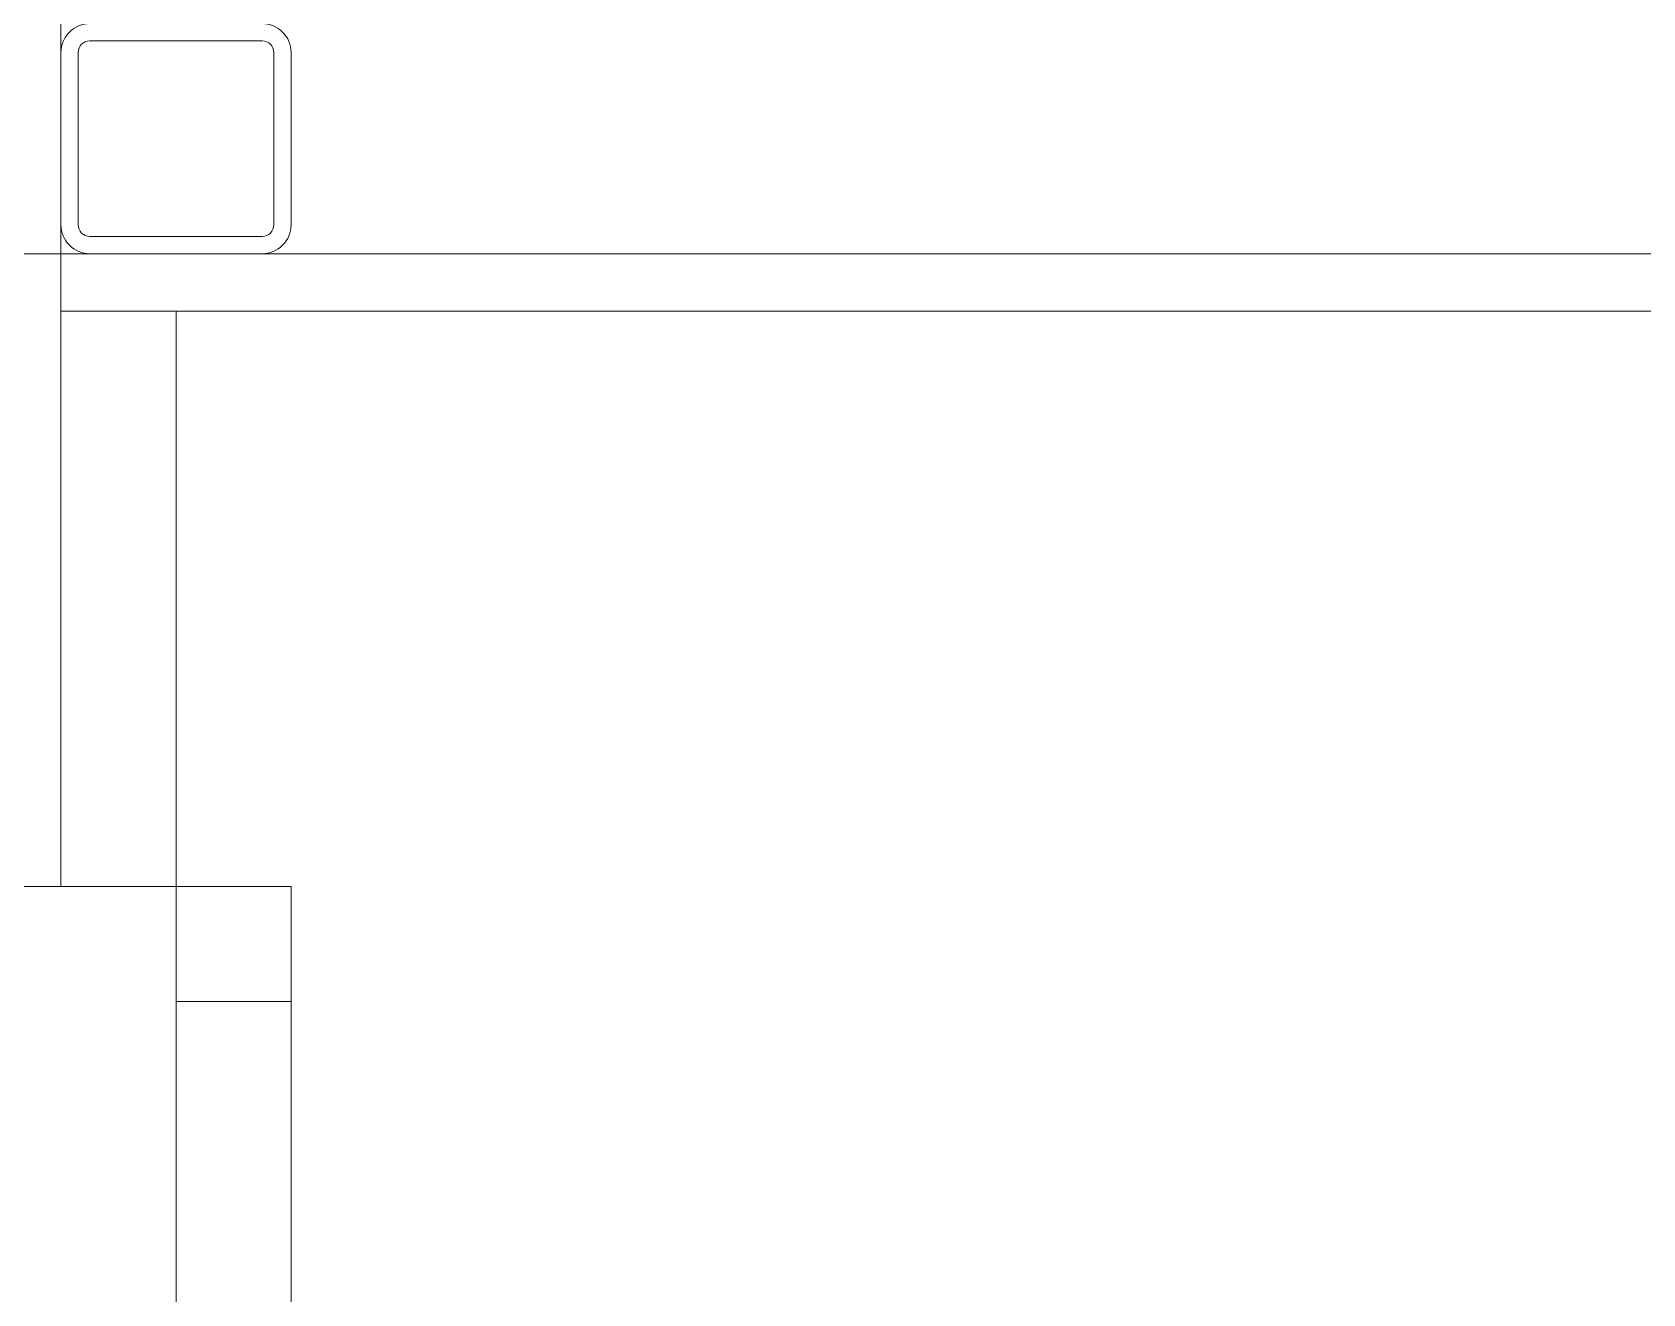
# Model space of a CAD drawing. Extents: x -1701 to 23780, y -363 to 7742.
# Drawn here: x 7127 to 7155, y 1817.92 to 1839.85 of the extents above; entities that cross this region are included whole.
import ezdxf

# ---------------------------------------------------------------- set-up
doc = ezdxf.new("R2010")
doc.units = 0
doc.header["$LTSCALE"] = 25
doc.header["$MEASUREMENT"] = 0
doc.header["$PDMODE"] = 1
doc.linetypes.add('Audi$0$DOT2', pattern=[0.125, 0, -0.125])
doc.linetypes.add('Audi$0$HIDDEN', pattern=[0.375, 0.25, -0.125])
doc.layers.get('0').update_dxf_attribs({"color": 9, "lineweight": 9})
for name, color, linetype, lineweight in [('Audi$0$06D', 8, 'Continuous', 9), ('Audi$0$10', 8, 'Continuous', 9), ('Audi$0$11', 8, 'Continuous', 9), ('Audi$0$20', 8, 'Audi$0$DOT2', 9), ('Audi$0$35', 8, 'Continuous', 9)]:
    doc.layers.add(name, color=color, linetype=linetype, lineweight=lineweight)

# ---------------------------------------------------------------- blocks, each defined once
blk = doc.blocks.new('Audi$0$Prf-40x40')
for points in [[(1.5, -2), (-1.5, -2, -0.414214), (-2, -1.5), (-2, 1.5, -0.414214), (-1.5, 2), (1.5, 2, -0.414214), (2, 1.5), (2, -1.5, -0.414214)], [(1.5, -1.7), (-1.5, -1.7, -0.414214), (-1.7, -1.5), (-1.7, 1.5, -0.414214), (-1.5, 1.7), (1.5, 1.7, -0.414214), (1.7, 1.5), (1.7, -1.5, -0.414214)]]:
    blk.add_lwpolyline(points, format="xyb", close=True)
at = {"color": 252}
blk.add_point((0, 0), dxfattribs=at)
blk = doc.blocks.new('Audi$0$fsdfsfsfsfd')
at = {"layer": 'Audi$0$06D', "elevation": 0}
blk.add_lwpolyline([(52591.75, -74474.977), (52589.75, -74474.977), (52589.75, -74595.977), (52591.75, -74595.977)], dxfattribs=at)
blk = doc.blocks.new('Audi')
at = {"layer": 'Audi$0$06D'}
blk.add_lwpolyline([(7127.5, 1825), (7131.5, 1825), (7131.5, 1700), (7127.5, 1700)], dxfattribs=at)
at = {"layer": 'Audi$0$11'}
for points in [[(7107.5, 2390), (7107.5, 2390), (7107.5, 1825), (7127.5, 1825), (7127.5, 2390)], [(7126.5, 1836), (7908.5, 1836), (7908.5, 1945)], [(7127.5, 1835), (7909.5, 1835), (7909.5, 1945), (7899.5, 1945), (7899.5, 1845), (7127.5, 1845)]]:
    blk.add_lwpolyline(points, dxfattribs=at)
at = {"layer": 'Audi$0$20', "linetype": 'Audi$0$HIDDEN', "lineweight": 0}
blk.add_lwpolyline([(7129.5, 979.758, -0.152644), (10705.5, 2076.188, -0.10573)], format="xyb", dxfattribs=at)
at = {"layer": 'Audi$0$35'}
blk.add_lwpolyline([(7497.5, 1835), (7497.5, 1182.711), (7497.581, 1182.573, 0.017498), (7129.5, 947.482), (7129.5, 1835)], format="xyb", close=True, dxfattribs=at)
at = {"rotation": 180}
blk.add_blockref('Audi$0$fsdfsfsfsfd', (59721.25, -72772.977), dxfattribs=at)
at = {"layer": 'Audi$0$10', "xscale": -1}
blk.add_blockref('Audi$0$Prf-40x40', (7129.5, 1838), dxfattribs=at)

msp = doc.modelspace()

# ---------------------------------------------------------------- block references
at = {"color": 6}
msp.add_blockref('Audi', (0, 0), dxfattribs=at)

doc.saveas('drawing.dxf')
